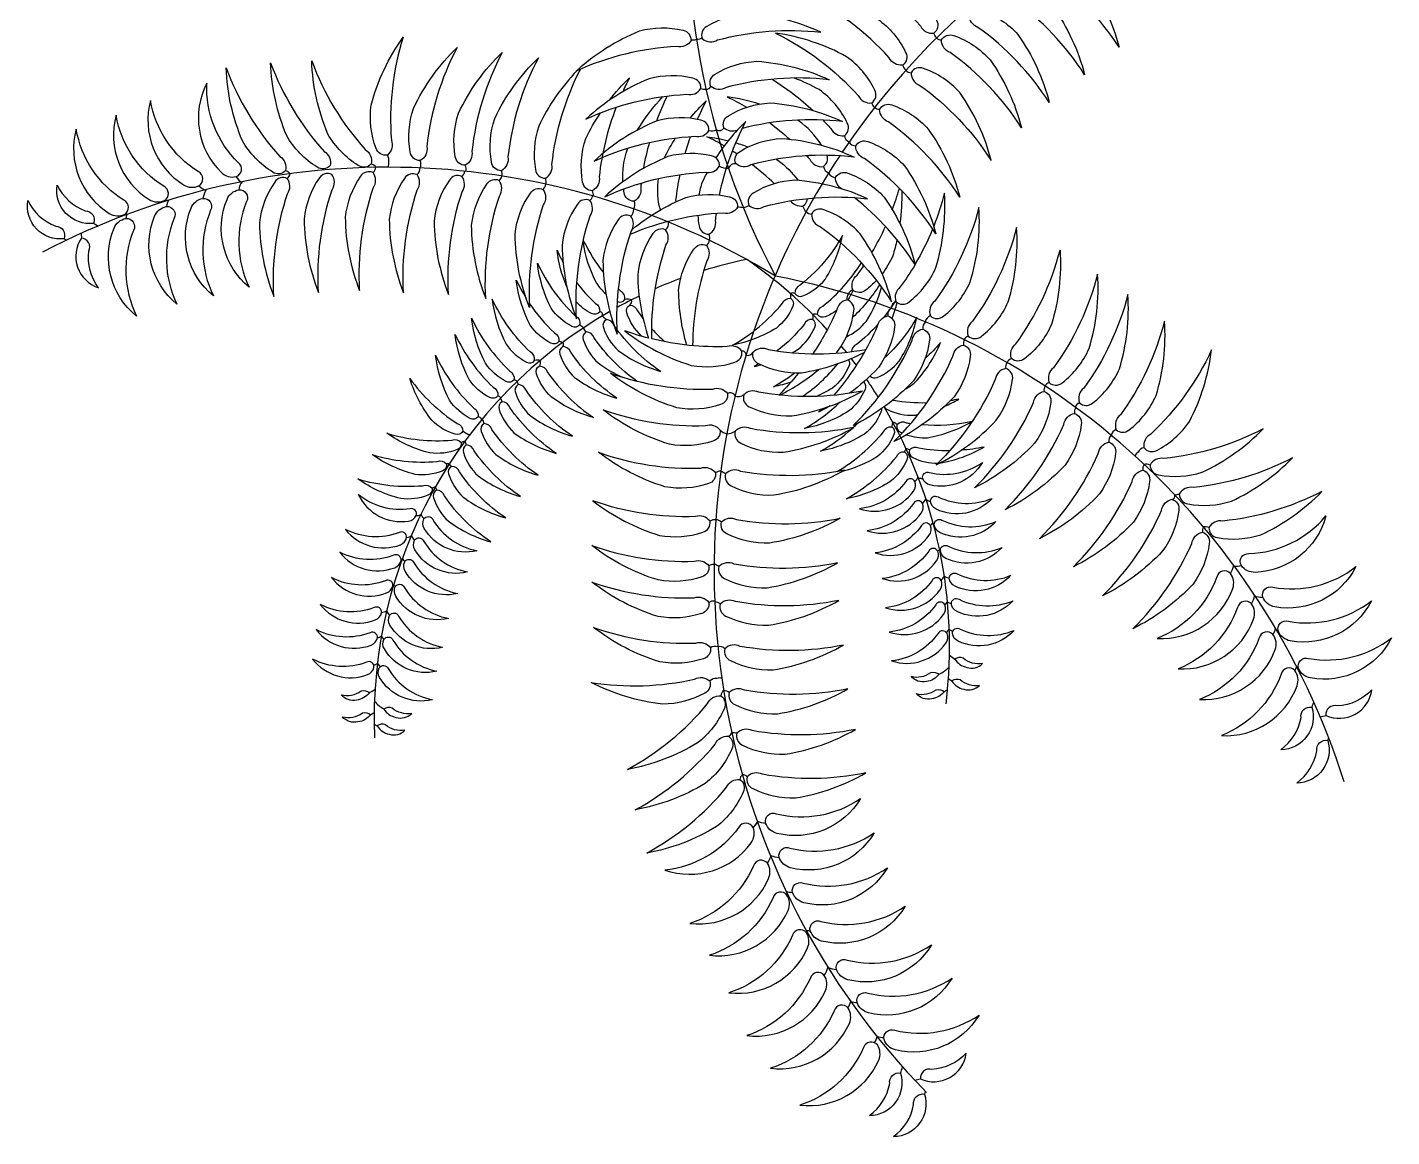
# Model space of a CAD drawing. Extents: x 2.67 to 3.81, y 5.91 to 7.35.
# Drawn here: x 2.666 to 3.809, y 5.907 to 6.836 of the extents above; entities that cross this region are included whole.
import ezdxf

# ---------------------------------------------------------------- set-up
doc = ezdxf.new("R2010")
doc.units = 0
doc.header["$MEASUREMENT"] = 0
doc.layers.add('VEGET', color=2, linetype='CONTINUOUS')
doc.layers.add('VEGET-I', color=1, linetype='CONTINUOUS')

msp = doc.modelspace()

# ---------------------------------------------------------------- linework, layer by layer
at = {"layer": 'VEGET'}
for points in [[(3.5241, 6.8965, -0.125095), (3.5546, 6.8763, -0.090715), (3.5809, 6.8193, 0.094652), (3.5211, 6.8823, -0.322363), (3.5138, 6.8929, -0.376832)], [(3.4282, 6.8418, 0.125095), (3.4046, 6.8698, 0.090715), (3.3451, 6.8896, -0.094652), (3.4144, 6.8372, 0.322363), (3.4257, 6.8311, 0.376832)], [(3.4952, 6.8735, -0.125095), (3.5257, 6.8532, -0.090715), (3.552, 6.7963, 0.094652), (3.4923, 6.8593, -0.322363), (3.4849, 6.8698, -0.376832)], [(3.3995, 6.8044, -0.322363), (3.3882, 6.8105, 0.094652), (3.3189, 6.8628, -0.090715), (3.3784, 6.843, -0.125095), (3.402, 6.815, -0.376832)], [(3.2316, 6.8264, 0.322363), (3.2444, 6.8254, -0.094652), (3.3309, 6.8319, 0.090715), (3.2702, 6.8475, 0.125095), (3.2352, 6.8367, 0.376832)], [(3.4656, 6.8503, -0.125095), (3.4961, 6.83, -0.090715), (3.5224, 6.773, 0.094652), (3.4626, 6.836, -0.322363), (3.4553, 6.8466, -0.376832)], [(3.2221, 6.8249, -0.322363), (3.2102, 6.82, 0.094652), (3.1258, 6.7993, -0.090715), (3.1788, 6.833, -0.125095), (3.2154, 6.8335, -0.376832)], [(3.3761, 6.7834, 0.125095), (3.3525, 6.8114, 0.090715), (3.293, 6.8312, -0.094652), (3.3623, 6.7788, 0.322363), (3.3736, 6.7727, 0.376832)], [(3.4424, 6.8291, -0.125095), (3.4728, 6.8088, -0.090715), (3.4991, 6.7519, 0.094652), (3.4394, 6.8149, -0.322363), (3.432, 6.8254, -0.376832)], [(2.9581, 6.7345, -0.125095), (2.954, 6.7709, -0.090715), (2.9807, 6.8277, 0.094652), (2.9709, 6.7414, -0.322363), (2.9676, 6.729, -0.376832)], [(2.9867, 6.7316, -0.125095), (2.9894, 6.7681, -0.090715), (3.026, 6.819, 0.094652), (3.0006, 6.736, -0.322363), (2.995, 6.7244, -0.376832)], [(2.9086, 6.7189, -0.125095), (2.8832, 6.7452, -0.090715), (2.8696, 6.8064, 0.094652), (2.9145, 6.7321, -0.322363), (2.9195, 6.7202, -0.376832)], [(2.9431, 6.7203, -0.125095), (2.9177, 6.7466, -0.090715), (2.9041, 6.8079, 0.094652), (2.949, 6.7336, -0.322363), (2.954, 6.7217, -0.376832)], [(3.0245, 6.7276, -0.125095), (3.0272, 6.7641, -0.090715), (3.0638, 6.815, 0.094652), (3.0384, 6.732, -0.322363), (3.0328, 6.7204, -0.376832)], [(3.0548, 6.7231, -0.125095), (3.0575, 6.7596, -0.090715), (3.0941, 6.8105, 0.094652), (3.0686, 6.7275, -0.322363), (3.0631, 6.7159, -0.376832)], [(3.2423, 6.7968, -0.125095), (3.2772, 6.8076, -0.090715), (3.338, 6.7921, 0.094652), (3.2514, 6.7855, -0.322363), (3.2386, 6.7865, -0.376832)], [(2.8714, 6.7147, -0.125095), (2.846, 6.741, -0.090715), (2.8324, 6.8022, 0.094652), (2.8773, 6.7279, -0.322363), (2.8822, 6.716, -0.376832)], [(3.2236, 6.7934, 0.125095), (3.187, 6.7929, 0.090715), (3.134, 6.7592, -0.094652), (3.2184, 6.7799, 0.322363), (3.2303, 6.7848, 0.376832)], [(3.4066, 6.798, 0.322363), (3.414, 6.7874, -0.094652), (3.4737, 6.7244, 0.090715), (3.4474, 6.7814, 0.125095), (3.417, 6.8016, 0.376832)], [(2.8162, 6.7893, 0.329965), (2.8284, 6.7144, 0.255249), (2.8407, 6.7109, 0.604197), (2.8427, 6.7226, -0.21371)], [(2.769, 6.7748, 0.329965), (2.7967, 6.7041, 0.255249), (2.8095, 6.7032, 0.604197), (2.809, 6.7151, -0.21371)], [(3.3905, 6.771, -0.125095), (3.421, 6.7507, -0.090715), (3.4473, 6.6938, 0.094652), (3.3876, 6.7568, -0.322363), (3.3802, 6.7673, -0.376832)], [(2.7401, 6.7624, 0.329965), (2.7679, 6.6917, 0.255249), (2.7806, 6.6909, 0.604197), (2.7801, 6.7028, -0.21371)], [(3.2371, 6.7496, 0.376832), (3.2304, 6.7582, 0.125095), (3.1938, 6.7577, 0.090715), (3.1409, 6.724, -0.094652), (3.2252, 6.7447, 0.322363)], [(2.7067, 6.7508, 0.329965), (2.7344, 6.6801, 0.255249), (2.7472, 6.6793, 0.604197), (2.7467, 6.6911, -0.21371)], [(3.2595, 6.7218, -0.376832), (3.2632, 6.7321, -0.125095), (3.2981, 6.7429, -0.090715), (3.3589, 6.7273, 0.094652), (3.2723, 6.7208, -0.322363)], [(3.3601, 6.7367, -0.376832), (3.3704, 6.7403, -0.125095), (3.4009, 6.7201, -0.090715), (3.4272, 6.6631, 0.094652), (3.3675, 6.7261, -0.322363)], [(3.246, 6.7196, 0.376832), (3.2393, 6.7283, 0.125095), (3.2027, 6.7277, 0.090715), (3.1498, 6.6941, -0.094652), (3.2341, 6.7147, 0.322363)], [(2.945, 6.7112, 0.125095), (2.9322, 6.6769, 0.090715), (2.9443, 6.6154, -0.094652), (2.9557, 6.7014, 0.322363), (2.9555, 6.7143, 0.376832)], [(2.7213, 6.6718, -0.501141), (2.6908, 6.7038, 0.193229), (2.7143, 6.6823, -0.523934)], [(2.8731, 6.7064, 0.125095), (2.8603, 6.6721, 0.090715), (2.8724, 6.6106, -0.094652), (2.8838, 6.6966, 0.322363), (2.8836, 6.7095, 0.376832)], [(2.9105, 6.7098, 0.125095), (2.8977, 6.6755, 0.090715), (2.9098, 6.6139, -0.094652), (2.9212, 6.7, 0.322363), (2.921, 6.7128, 0.376832)], [(2.9819, 6.7095, 0.125095), (2.9691, 6.6752, 0.090715), (2.9811, 6.6136, -0.094652), (2.9926, 6.6997, 0.322363), (2.9924, 6.7126, 0.376832)], [(3.0195, 6.708, 0.125095), (3.0067, 6.6737, 0.090715), (3.0188, 6.6122, -0.094652), (3.0302, 6.6982, 0.322363), (3.03, 6.7111, 0.376832)], [(3.0507, 6.7045, 0.125095), (3.0379, 6.6702, 0.090715), (3.05, 6.6087, -0.094652), (3.0615, 6.6947, 0.322363), (3.0612, 6.7076, 0.376832)], [(3.37, 6.6924, 0.090715), (3.3092, 6.7079, 0.125095), (3.2742, 6.6971, 0.376832), (3.2706, 6.6868, 0.322363), (3.2834, 6.6858, -0.094652)], [(2.8217, 6.611, -0.329965), (2.803, 6.6846, -0.255249), (2.8128, 6.6927, -0.604197), (2.8194, 6.6828, 0.21371)], [(2.8518, 6.6182, -0.329965), (2.8331, 6.6918, -0.255249), (2.843, 6.6999, -0.604197), (2.8495, 6.69, 0.21371)], [(2.8518, 6.6182, -0.329965), (2.8331, 6.6918, -0.255249), (2.843, 6.6999, -0.604197), (2.8495, 6.69, 0.21371)], [(3.0979, 6.7002, -0.322363), (3.0982, 6.6873, 0.094652), (3.0867, 6.6013, -0.090715), (3.0746, 6.6628, -0.125095), (3.0874, 6.6971, -0.376832)], [(3.1268, 6.6878, 0.125095), (3.114, 6.6535, 0.090715), (3.1261, 6.5919, -0.094652), (3.1375, 6.678, 0.322363), (3.1373, 6.6909, 0.376832)], [(2.6965, 6.6589, -0.501141), (2.6661, 6.6909, 0.193229), (2.6896, 6.6694, -0.523934)], [(2.7911, 6.6042, -0.329965), (2.7724, 6.6778, -0.255249), (2.7822, 6.6859, -0.604197), (2.7888, 6.676, 0.21371)], [(3.3902, 6.606, 0.090715), (3.3639, 6.663, 0.125095), (3.3334, 6.6832, 0.376832), (3.3231, 6.6796, 0.322363), (3.3305, 6.669, -0.094652)], [(3.4227, 6.5942, 0.376832), (3.4337, 6.594, 0.125095), (3.4562, 6.6228, 0.090715), (3.4634, 6.6851, -0.094652), (3.4264, 6.6066, 0.322363)], [(2.7572, 6.5941, -0.329965), (2.7384, 6.6677, -0.255249), (2.7483, 6.6759, -0.604197), (2.7548, 6.6659, 0.21371)], [(3.1716, 6.6778, 0.376832), (3.161, 6.6747, 0.125095), (3.1482, 6.6404, 0.090715), (3.1603, 6.5789, -0.094652), (3.1718, 6.6649, 0.322363)], [(3.4653, 6.5771, 0.125095), (3.4879, 6.6059, 0.090715), (3.495, 6.6683, -0.094652), (3.458, 6.5897, 0.322363), (3.4544, 6.5774, 0.376832)], [(2.7111, 6.6595, 0.501141), (2.7255, 6.6178, -0.193229), (2.7173, 6.6486, 0.523934)], [(3.3397, 6.6471), (3.3367, 6.6431, -0.056321), (3.3135, 6.6199, 0.322363), (3.3092, 6.613, 0.376832), (3.3159, 6.6111, 0.125095), (3.3344, 6.6248, 0.090715), (3.3491, 6.6615, -0.029494)], [(3.4907, 6.5586, -0.322363), (3.4944, 6.5709, 0.094652), (3.5314, 6.6494, -0.090715), (3.5242, 6.5871, -0.125095), (3.5016, 6.5583, -0.376832)], [(3.129, 6.5869, -0.376832), (3.1222, 6.5855, -0.125095), (3.1049, 6.6007, -0.090715), (3.0933, 6.6384, 0.094652), (3.1253, 6.5941, -0.322363)], [(3.5332, 6.5382, 0.125095), (3.5558, 6.567, 0.090715), (3.5629, 6.6293, -0.094652), (3.5259, 6.5507, 0.322363), (3.5222, 6.5384, 0.376832)], [(3.5586, 6.5211, 0.125095), (3.5812, 6.5499, 0.090715), (3.5883, 6.6122, -0.094652), (3.5513, 6.5337, 0.322363), (3.5477, 6.5214, 0.376832)], [(3.091, 6.5569, 0.322363), (3.0873, 6.5641, -0.094652), (3.0553, 6.6084, 0.090715), (3.067, 6.5707, 0.125095), (3.0843, 6.5555, 0.376832)], [(3.3075, 6.6024, -0.125095), (3.2936, 6.5841, -0.090715), (3.2568, 6.5697, 0.094652), (3.2987, 6.6049, -0.322363), (3.3056, 6.6091, -0.376832)], [(3.0671, 6.5393, -0.125095), (3.0497, 6.5546, -0.090715), (3.0381, 6.5923, 0.094652), (3.0701, 6.548, -0.322363), (3.0738, 6.5408, -0.376832)], [(3.1511, 6.5911, 0.376832), (3.1486, 6.5846, 0.125095), (3.161, 6.5652, 0.090715), (3.1965, 6.5478, -0.094652), (3.1576, 6.5863, 0.322363)], [(3.5893, 6.4987, 0.125095), (3.6119, 6.5275, 0.090715), (3.619, 6.5898, -0.094652), (3.582, 6.5113, 0.322363), (3.5784, 6.4989, 0.376832)], [(3.0533, 6.5258, -0.125095), (3.036, 6.5411, -0.090715), (3.0243, 6.5788, 0.094652), (3.0563, 6.5345, -0.322363), (3.0601, 6.5273, -0.376832)], [(3.4163, 6.5832, -0.376832), (3.422, 6.5738, -0.125095), (3.4085, 6.5399, -0.090715), (3.3581, 6.5024, 0.094652), (3.4075, 6.5738, -0.322363)], [(3.1122, 6.5621, 0.125095), (3.1245, 6.5426, 0.090715), (3.16, 6.5253, -0.094652), (3.1212, 6.5638, 0.322363), (3.1146, 6.5685, 0.376832)], [(3.4562, 6.5604, -0.125095), (3.4426, 6.5265, -0.090715), (3.3922, 6.489, 0.094652), (3.4416, 6.5604, -0.322363), (3.4505, 6.5698, -0.376832)], [(3.6125, 6.4816, 0.125095), (3.6399, 6.5058, 0.090715), (3.6584, 6.5657, -0.094652), (3.6076, 6.4953, 0.322363), (3.6017, 6.4839, 0.376832)], [(3.0369, 6.5084, -0.125095), (3.0196, 6.5236, -0.090715), (3.0079, 6.5614, 0.094652), (3.0399, 6.517, -0.322363), (3.0436, 6.5098, -0.376832)], [(3.095, 6.5523, -0.322363), (3.1015, 6.5475, 0.094652), (3.1404, 6.509, -0.090715), (3.1049, 6.5264, -0.125095), (3.0925, 6.5458, -0.376832)], [(3.2526, 6.5292, -0.376832), (3.2467, 6.5199, -0.125095), (3.2102, 6.5173, -0.090715), (3.1545, 6.5462, 0.094652), (3.2403, 6.533, -0.322363)], [(3.4859, 6.5502, 0.322363), (3.4771, 6.5409, -0.094652), (3.4277, 6.4695, 0.090715), (3.478, 6.5069, 0.125095), (3.4916, 6.5409, 0.376832)], [(3.0245, 6.4951, -0.125095), (3.0047, 6.5069, -0.090715), (2.9863, 6.5419, 0.094652), (3.026, 6.5042, -0.322363), (3.0309, 6.4978, -0.376832)], [(3.0748, 6.5302, 0.125095), (3.0872, 6.5108, 0.090715), (3.1227, 6.4934, -0.094652), (3.0838, 6.5319, 0.322363), (3.0773, 6.5367, 0.376832)], [(3.2663, 6.5282, 0.376832), (3.2708, 6.5182, 0.125095), (3.3066, 6.5105, 0.090715), (3.3658, 6.5313, -0.094652), (3.2789, 6.5303, 0.322363)], [(3.5237, 6.5217, -0.125095), (3.5101, 6.4877, -0.090715), (3.4598, 6.4503, 0.094652), (3.5092, 6.5217, -0.322363), (3.518, 6.531, -0.376832)], [(3.0612, 6.5159, 0.125095), (3.0736, 6.4964, 0.090715), (3.1091, 6.4791, -0.094652), (3.0702, 6.5176, 0.322363), (3.0637, 6.5223, 0.376832)], [(3.2464, 6.4986, -0.376832), (3.2404, 6.4893, -0.125095), (3.204, 6.4867, -0.090715), (3.1483, 6.5156, 0.094652), (3.2341, 6.5024, -0.322363)], [(3.5492, 6.5032, -0.125095), (3.5356, 6.4693, -0.090715), (3.4853, 6.4318, 0.094652), (3.5346, 6.5032, -0.322363), (3.5435, 6.5126, -0.376832)], [(3.0462, 6.4975, 0.125095), (3.0585, 6.4781, 0.090715), (3.094, 6.4607, -0.094652), (3.0552, 6.4992, 0.322363), (3.0486, 6.504, 0.376832)], [(3.2591, 6.4977, 0.376832), (3.2637, 6.4877, 0.125095), (3.2994, 6.48, 0.090715), (3.3586, 6.5008, -0.094652), (3.2718, 6.4998, 0.322363)], [(3.614, 6.461, 0.125095), (3.6505, 6.4633, 0.090715), (3.7017, 6.4996, -0.094652), (3.6185, 6.4748, 0.322363), (3.6069, 6.4693, 0.376832)], [(3.026, 6.4822, -0.125095), (3.0031, 6.4794, -0.090715), (2.9672, 6.4959, 0.094652), (3.0216, 6.4902, -0.322363), (3.0294, 6.4882, -0.376832)], [(3.0313, 6.4797, 0.125095), (3.0436, 6.4602, 0.090715), (3.0791, 6.4429, -0.094652), (3.0403, 6.4813, 0.322363), (3.0337, 6.4861, 0.376832)], [(3.578, 6.479, -0.125095), (3.5644, 6.4451, -0.090715), (3.5141, 6.4076, 0.094652), (3.5635, 6.479, -0.322363), (3.5723, 6.4884, -0.376832)], [(3.0136, 6.4643, -0.125095), (2.9907, 6.4615, -0.090715), (2.9548, 6.478, 0.094652), (3.0092, 6.4723, -0.322363), (3.017, 6.4703, -0.376832)], [(3.2367, 6.4537, -0.125095), (3.2002, 6.4511, -0.090715), (3.1446, 6.48, 0.094652), (3.2304, 6.4667, -0.322363), (3.2426, 6.4629, -0.376832)], [(3.403, 6.4737, -0.125095), (3.3891, 6.4554, -0.090715), (3.3523, 6.441, 0.094652), (3.3942, 6.4762, -0.322363), (3.4011, 6.4804, -0.376832)], [(3.6386, 6.4367, 0.125095), (3.6751, 6.4391, 0.090715), (3.7263, 6.4753, -0.094652), (3.6431, 6.4505, 0.322363), (3.6314, 6.445, 0.376832)], [(3.0189, 6.4618, 0.125095), (3.0312, 6.4423, 0.090715), (3.0667, 6.425, -0.094652), (3.0279, 6.4635, 0.322363), (3.0213, 6.4682, 0.376832)], [(3.2557, 6.4519, 0.125095), (3.2914, 6.4442, 0.090715), (3.3506, 6.465, -0.094652), (3.2638, 6.464, 0.322363), (3.2511, 6.4619, 0.376832)], [(3.4663, 6.4714, -0.329965), (3.4223, 6.4526, -0.255249), (3.4163, 6.458, -0.604197), (3.4219, 6.463, 0.21371)], [(3.6065, 6.4555, -0.125095), (3.5929, 6.4215, -0.090715), (3.5426, 6.3841, 0.094652), (3.5919, 6.4555, -0.322363), (3.6008, 6.4649, -0.376832)], [(3.0015, 6.444, -0.125095), (2.9787, 6.4412, -0.090715), (2.9427, 6.4577, 0.094652), (2.9971, 6.452, -0.322363), (3.005, 6.45, -0.376832)], [(3.3632, 6.4327, 0.329965), (3.4087, 6.4475, 0.255249), (3.4097, 6.4555, 0.604197), (3.4022, 6.4556, -0.21371)], [(3.3632, 6.4327, 0.329965), (3.4087, 6.4475, 0.255249), (3.4097, 6.4555, 0.604197), (3.4022, 6.4556, -0.21371)], [(2.9431, 6.4447, 0.329965), (2.9853, 6.4223, 0.255249), (2.9918, 6.4271, 0.604197), (2.9867, 6.4326, -0.21371)], [(3.0063, 6.4417, 0.125095), (3.0187, 6.4223, 0.090715), (3.0542, 6.4049, -0.094652), (3.0153, 6.4434, 0.322363), (3.0088, 6.4482, 0.376832)], [(3.3696, 6.4142, 0.329965), (3.4151, 6.4291, 0.255249), (3.4161, 6.4371, 0.604197), (3.4086, 6.4372, -0.21371)], [(3.4745, 6.4414, -0.329965), (3.4276, 6.4323, -0.255249), (3.4228, 6.4388, -0.604197), (3.4293, 6.4426, 0.21371)], [(3.631, 6.4312, -0.125095), (3.6174, 6.3973, -0.090715), (3.5671, 6.3598, 0.094652), (3.6165, 6.4312, -0.322363), (3.6253, 6.4406, -0.376832)], [(3.6633, 6.4086, 0.125095), (3.6998, 6.4109, 0.090715), (3.751, 6.4472, -0.094652), (3.6678, 6.4224, 0.322363), (3.6562, 6.4169, 0.376832)], [(3.238, 6.4222, 0.322363), (3.2257, 6.4261, -0.094652), (3.1399, 6.4393, 0.090715), (3.1956, 6.4104, 0.125095), (3.232, 6.413, 0.376832)], [(3.0426, 6.3975, -0.329965), (2.9985, 6.4161, -0.255249), (2.9982, 6.4241, -0.604197), (3.0056, 6.4236, 0.21371)], [(3.0426, 6.3975, -0.329965), (2.9985, 6.4161, -0.255249), (2.9982, 6.4241, -0.604197), (3.0056, 6.4236, 0.21371)], [(3.2476, 6.4216, -0.322363), (3.2602, 6.4237, 0.094652), (3.3471, 6.4247, -0.090715), (3.2879, 6.4039, -0.125095), (3.2521, 6.4116, -0.376832)], [(3.3763, 6.3957, 0.329965), (3.4218, 6.4105, 0.255249), (3.4228, 6.4185, 0.604197), (3.4153, 6.4186, -0.21371)], [(3.4777, 6.4219, -0.329965), (3.4307, 6.4128, -0.255249), (3.426, 6.4193, -0.604197), (3.4324, 6.4231, 0.21371)], [(3.7543, 6.4267, -0.329965), (3.6949, 6.3794, -0.255249), (3.6834, 6.3851, -0.604197), (3.6898, 6.3951, 0.21371)], [(2.9324, 6.4154, 0.329965), (2.9785, 6.4025, 0.255249), (2.9837, 6.4086, 0.604197), (2.9776, 6.4128, -0.21371)], [(3.0347, 6.3797, -0.329965), (2.9906, 6.3982, -0.255249), (2.9903, 6.4063, -0.604197), (2.9978, 6.4058, 0.21371)], [(3.6565, 6.4036, -0.125095), (3.6429, 6.3696, -0.090715), (3.5925, 6.3322, 0.094652), (3.6419, 6.4036, -0.322363), (3.6507, 6.413, -0.376832)], [(2.9276, 6.3963, 0.329965), (2.9737, 6.3833, 0.255249), (2.979, 6.3894, 0.604197), (2.9728, 6.3937, -0.21371)], [(3.2311, 6.3756, -0.125095), (3.1946, 6.373, -0.090715), (3.1389, 6.4019, 0.094652), (3.2248, 6.3887, -0.322363), (3.237, 6.3848, -0.376832)], [(3.3824, 6.3742, 0.329965), (3.4279, 6.389, 0.255249), (3.4289, 6.3971, 0.604197), (3.4214, 6.3972, -0.21371)], [(3.4828, 6.4002, -0.329965), (3.4358, 6.3911, -0.255249), (3.4311, 6.3976, -0.604197), (3.4375, 6.4014, 0.21371)], [(3.0265, 6.3617, -0.329965), (2.9824, 6.3803, -0.255249), (2.9821, 6.3883, -0.604197), (2.9895, 6.3878, 0.21371)], [(3.2501, 6.3743, 0.125095), (3.2858, 6.3665, 0.090715), (3.345, 6.3874, -0.094652), (3.2582, 6.3863, 0.322363), (3.2455, 6.3842, 0.376832)], [(3.7795, 6.3842, -0.329965), (3.7114, 6.3505, -0.255249), (3.7014, 6.3585, -0.604197), (3.7098, 6.3669, 0.21371)], [(2.9208, 6.375, 0.329965), (2.9668, 6.3621, 0.255249), (2.9721, 6.3682, 0.604197), (2.966, 6.3724, -0.21371)], [(3.231, 6.345, -0.125095), (3.1945, 6.3424, -0.090715), (3.1389, 6.3713, 0.094652), (3.2247, 6.3581, -0.322363), (3.237, 6.3542, -0.376832)], [(3.3852, 6.3497, 0.329965), (3.4307, 6.3646, 0.255249), (3.4317, 6.3726, 0.604197), (3.4242, 6.3727, -0.21371)], [(3.4903, 6.3769, -0.329965), (3.4434, 6.3678, -0.255249), (3.4386, 6.3744, -0.604197), (3.4451, 6.3781, 0.21371)], [(3.6128, 6.324, 0.329965), (3.6762, 6.3659, 0.255249), (3.6743, 6.3785, 0.604197), (3.6629, 6.3756, -0.21371)], [(3.0187, 6.3408, -0.329965), (2.9746, 6.3594, -0.255249), (2.9742, 6.3674, -0.604197), (2.9817, 6.3669, 0.21371)], [(2.9113, 6.3525, 0.329965), (2.9574, 6.3395, 0.255249), (2.9626, 6.3456, 0.604197), (2.9565, 6.3499, -0.21371)], [(3.2511, 6.3428, 0.125095), (3.2869, 6.3351, 0.090715), (3.3461, 6.3559, -0.094652), (3.2593, 6.3549, 0.322363), (3.2466, 6.3528, 0.376832)], [(3.3883, 6.3293, 0.329965), (3.4338, 6.3442, 0.255249), (3.4348, 6.3522, 0.604197), (3.4273, 6.3523, -0.21371)], [(3.492, 6.3556, -0.329965), (3.4451, 6.3465, -0.255249), (3.4403, 6.3531, -0.604197), (3.4468, 6.3568, 0.21371)], [(3.6303, 6.2985, 0.329965), (3.6937, 6.3403, 0.255249), (3.6918, 6.353, 0.604197), (3.6803, 6.35, -0.21371)], [(3.7925, 6.3556, -0.329965), (3.7244, 6.322, -0.255249), (3.7144, 6.33, -0.604197), (3.7228, 6.3384, 0.21371)], [(3.0138, 6.3166, -0.329965), (2.9697, 6.3352, -0.255249), (2.9694, 6.3433, -0.604197), (2.9769, 6.3428, 0.21371)], [(2.9078, 6.3314, 0.329965), (2.9539, 6.3184, 0.255249), (2.9592, 6.3245, 0.604197), (2.953, 6.3288, -0.21371)], [(3.009, 6.2966, -0.329965), (2.965, 6.3152, -0.255249), (2.9646, 6.3232, -0.604197), (2.9721, 6.3227, 0.21371)], [(3.2325, 6.307, -0.125095), (3.196, 6.3044, -0.090715), (3.1403, 6.3333, 0.094652), (3.2261, 6.3201, -0.322363), (3.2384, 6.3162, -0.376832)], [(3.3902, 6.3052, 0.329965), (3.4357, 6.3201, 0.255249), (3.4367, 6.3281, 0.604197), (3.4292, 6.3282, -0.21371)], [(3.493, 6.3308, -0.329965), (3.446, 6.3217, -0.255249), (3.4412, 6.3282, -0.604197), (3.4477, 6.3319, 0.21371)], [(3.6484, 6.2729, 0.329965), (3.7118, 6.3147, 0.255249), (3.7099, 6.3274, 0.604197), (3.6984, 6.3244, -0.21371)], [(3.2551, 6.3054, 0.125095), (3.2908, 6.2977, 0.090715), (3.35, 6.3185, -0.094652), (3.2632, 6.3174, 0.322363), (3.2505, 6.3154, 0.376832)], [(3.8094, 6.3246, -0.329965), (3.7414, 6.2909, -0.255249), (3.7314, 6.2989, -0.604197), (3.7397, 6.3073, 0.21371)], [(2.9049, 6.3067, 0.329965), (2.9509, 6.2937, 0.255249), (2.9562, 6.2998, 0.604197), (2.95, 6.3041, -0.21371)], [(3.4533, 6.2997, 0.28393), (3.4665, 6.3029, -0.227693), (3.4502, 6.3076, 0.226715), (3.4432, 6.3068, 0.20945)], [(3.0051, 6.2727, -0.329965), (2.961, 6.2913, -0.255249), (2.9607, 6.2993, -0.604197), (2.9682, 6.2988, 0.21371)], [(3.2337, 6.2783, -0.125095), (3.1983, 6.269, -0.090715), (3.1383, 6.2872, 0.094652), (3.2251, 6.2899, -0.322363), (3.2378, 6.2884, -0.376832)], [(3.4194, 6.2879, -0.28393), (3.4065, 6.2923, 0.227693), (3.4231, 6.2955, -0.226715), (3.43, 6.2941, -0.20945)], [(3.6667, 6.2426, 0.329965), (3.7301, 6.2844, 0.255249), (3.7282, 6.2971, 0.604197), (3.7167, 6.2941, -0.21371)], [(2.9418, 6.2724, -0.28393), (2.9289, 6.2768, 0.227693), (2.9455, 6.28, -0.226715), (2.9525, 6.2787, -0.20945)], [(3.2587, 6.2686, 0.125095), (3.2945, 6.2609, 0.090715), (3.3536, 6.2817, -0.094652), (3.2668, 6.2807, 0.322363), (3.2541, 6.2786, 0.376832)], [(3.4238, 6.2735, -0.28393), (3.4109, 6.2778, 0.227693), (3.4275, 6.281, -0.226715), (3.4344, 6.2796, -0.20945)], [(3.4507, 6.2815, 0.28393), (3.464, 6.2847, -0.227693), (3.4477, 6.2893, 0.226715), (3.4406, 6.2885, 0.20945)], [(3.7542, 6.2595, 0.501141), (3.7928, 6.281, -0.193229), (3.7639, 6.2675, 0.523934)], [(3.25, 6.2654, -0.125095), (3.2276, 6.2365, -0.090715), (3.1689, 6.2143, 0.094652), (3.236, 6.2694, -0.322363), (3.247, 6.276, -0.376832)], [(2.9429, 6.2541, -0.28393), (2.9299, 6.2584, 0.227693), (2.9466, 6.2616, -0.226715), (2.9535, 6.2603, -0.20945)], [(2.9747, 6.2579, 0.28393), (2.9879, 6.2612, -0.227693), (2.9716, 6.2657, 0.226715), (2.9645, 6.2649, 0.20945)], [(3.7425, 6.2664, -0.501141), (3.7165, 6.2308, 0.193229), (3.7334, 6.2577, -0.523934)], [(2.9691, 6.2438, 0.28393), (2.9823, 6.2471, -0.227693), (2.966, 6.2517, 0.226715), (2.959, 6.2509, 0.20945)], [(3.2651, 6.2347, 0.125095), (3.3009, 6.227, 0.090715), (3.36, 6.2478, -0.094652), (3.2732, 6.2468, 0.322363), (3.2605, 6.2447, 0.376832)], [(3.2564, 6.2315, -0.125095), (3.234, 6.2026, -0.090715), (3.1753, 6.1804, 0.094652), (3.2424, 6.2355, -0.322363), (3.2534, 6.2421, -0.376832)], [(3.7558, 6.2386, -0.501141), (3.7298, 6.2029, 0.193229), (3.7467, 6.2299, -0.523934)], [(3.2738, 6.1982, 0.125095), (3.3096, 6.1905, 0.090715), (3.3687, 6.2113, -0.094652), (3.2819, 6.2102, 0.322363), (3.2692, 6.2082, 0.376832)], [(3.2659, 6.1953, -0.125095), (3.2435, 6.1664, -0.090715), (3.1849, 6.1441, 0.094652), (3.2519, 6.1993, -0.322363), (3.263, 6.2059, -0.376832)], [(3.3642, 6.1899, -0.329965), (3.2941, 6.1607, -0.255249), (3.2846, 6.1693, -0.604197), (3.2935, 6.1772, 0.21371)], [(3.3642, 6.1899, -0.329965), (3.2941, 6.1607, -0.255249), (3.2846, 6.1693, -0.604197), (3.2935, 6.1772, 0.21371)], [(3.2, 6.1299, 0.329965), (3.2724, 6.1528, 0.255249), (3.2741, 6.1655, 0.604197), (3.2622, 6.1658, -0.21371)], [(3.3756, 6.1611, -0.329965), (3.3055, 6.1319, -0.255249), (3.296, 6.1406, -0.604197), (3.3049, 6.1484, 0.21371)], [(3.2212, 6.0853, 0.329965), (3.2871, 6.1229, 0.255249), (3.2861, 6.1357, 0.604197), (3.2744, 6.1335, -0.21371)], [(3.3867, 6.1318, -0.329965), (3.3166, 6.1026, -0.255249), (3.3072, 6.1112, -0.604197), (3.316, 6.1191, 0.21371)], [(3.2375, 6.0586, 0.329965), (3.3035, 6.0962, 0.255249), (3.3025, 6.109, 0.604197), (3.2908, 6.1067, -0.21371)], [(3.4016, 6.0997, -0.329965), (3.3315, 6.0705, -0.255249), (3.322, 6.0791, -0.604197), (3.3309, 6.087, 0.21371)], [(3.2539, 6.0271, 0.329965), (3.3198, 6.0648, 0.255249), (3.3188, 6.0775, 0.604197), (3.3071, 6.0753, -0.21371)], [(3.4236, 6.0673, -0.329965), (3.3535, 6.0381, -0.255249), (3.344, 6.0467, -0.604197), (3.3529, 6.0546, 0.21371)], [(3.2688, 5.9913, 0.329965), (3.3348, 6.029, 0.255249), (3.3338, 6.0417, 0.604197), (3.3221, 6.0395, -0.21371)], [(3.4409, 6.0395, -0.329965), (3.3708, 6.0104, -0.255249), (3.3613, 6.019, -0.604197), (3.3702, 6.0269, 0.21371)], [(3.2888, 5.9639, 0.329965), (3.3548, 6.0015, 0.255249), (3.3537, 6.0143, 0.604197), (3.3421, 6.0121, -0.21371)], [(3.4635, 6.0085, -0.329965), (3.3934, 5.9793, -0.255249), (3.3839, 5.9879, -0.604197), (3.3928, 5.9958, 0.21371)], [(3.3134, 5.933, 0.329965), (3.3794, 5.9707, 0.255249), (3.3783, 5.9834, 0.604197), (3.3667, 5.9812, -0.21371)], [(3.4143, 5.955, 0.501141), (3.4528, 5.9765, -0.193229), (3.424, 5.963, 0.523934)], [(3.3977, 5.9598, -0.501141), (3.3716, 5.9242, 0.193229), (3.3886, 5.9512, -0.523934)], [(3.4178, 5.9422, -0.501141), (3.3918, 5.9066, 0.193229), (3.4087, 5.9335, -0.523934)]]:
    msp.add_lwpolyline(points, format="xyb", close=True, dxfattribs=at)
for points in [[(3.1264, 6.7996, 0.081278), (3.0944, 6.7532, 0.125095), (3.0917, 6.7168, 0.376832), (3.1, 6.7096, 0.322363)], [(3.1, 6.7096, 0.322363), (3.1055, 6.7212, -0.09057), (3.1293, 6.8008, 0.090715)], [(3.1307, 6.8037, -0.00062), (3.131, 6.8042, 0.005072), (3.1285, 6.8017, 0.125095)], [(3.1537, 6.775, -0.036165), (3.1705, 6.7937, 0.014125), (3.1648, 6.782, -0.322363)], [(3.29, 6.7925, -0.046868), (3.3244, 6.7663, 0.322363)], [(3.3506, 6.7452, 0.376832), (3.3531, 6.7558, 0.125095), (3.3295, 6.7838, 0.032929), (3.3088, 6.7935, -0.094652)], [(3.1773, 6.75, -0.050555), (3.1985, 6.778, 0.032637)], [(3.202, 6.7784, 0.024844), (3.193, 6.7573, -0.322363)], [(3.2213, 6.7598, -0.028279), (3.2347, 6.7743, 0.018419), (3.2273, 6.7589, -0.034132)], [(3.2497, 6.7516, -0.376832), (3.2534, 6.7619, -0.125095), (3.2883, 6.7727, -0.090715), (3.3491, 6.7571, 0.091829), (3.265, 6.7513, -0.322363)], [(3.2796, 6.7717, 0.039998), (3.2524, 6.7778, -0.019949), (3.2686, 6.769, 0.322363)], [(3.1312, 6.7063, -0.125095), (3.1339, 6.7428, -0.035555), (3.1461, 6.7643, 0.014125)], [(3.1593, 6.769, 0.065166), (3.1451, 6.7107, -0.322363), (3.1395, 6.6991, -0.376832), (3.1312, 6.7063, -0.125095)], [(3.2681, 6.7572, 0.057026), (3.2428, 6.7267, 0.037495)], [(3.2459, 6.6955, -0.071224), (3.2681, 6.7572, 0.090715)], [(3.2607, 6.7497, -0.27269), (3.2497, 6.7516, -0.376832)], [(3.2881, 6.756, -0.023382), (3.3048, 6.7423, 0.322363)], [(3.3315, 6.7373, 0.096903), (3.312, 6.758, 0.000925), (3.3114, 6.7583, -0.019949)], [(3.3326, 6.7584, -0.010562), (3.3393, 6.7513, 0.322363), (3.3506, 6.7452, 0.376832)], [(3.1872, 6.7395, 0.024139), (3.1821, 6.7178, -0.322363)], [(3.1996, 6.7264, -0.027884), (3.2092, 6.7433, 0.018419)], [(3.2215, 6.7444, 0.016275), (3.2169, 6.7301, -0.034132)], [(3.2354, 6.7444, -0.026063), (3.2532, 6.741, -0.125095)], [(3.2498, 6.7367, 0.01775), (3.2354, 6.7444, -0.090715)], [(3.2595, 6.7393, -0.01594), (3.2701, 6.7358, -0.125095)], [(3.165, 6.7066, -0.093648), (3.1687, 6.7339, -0.001291), (3.1691, 6.7348, 0.032637)], [(3.2606, 6.7299, 0.004986), (3.2568, 6.7324, -0.090715)], [(3.2934, 6.7254, -0.002392), (3.2949, 6.7247, -0.081141), (3.3118, 6.7077, -0.376832)], [(3.319, 6.7284, -0.004297), (3.3217, 6.7255, 0.322363), (3.333, 6.7193, 0.376832)], [(3.333, 6.7193, 0.330777), (3.336, 6.7288, 0.125095)], [(3.2356, 6.7145, 0.013138), (3.2314, 6.7063, 0.037495), (3.2287, 6.6955, 0.376832)], [(3.292, 6.705, 0.026713), (3.2732, 6.721, -0.090715)], [(3.3432, 6.7102, -0.376832), (3.3535, 6.7139, -0.125095), (3.384, 6.6936, -0.089276), (3.41, 6.6376, 0.083229)], [(3.1803, 6.7055, 0.003958), (3.1799, 6.7019, -0.322363), (3.1743, 6.6903, -0.376832)], [(3.1968, 6.6832, -0.118752), (3.1954, 6.6868, -0.076077), (3.1948, 6.7093, -0.090715)], [(3.2126, 6.7126, 0.023363), (3.2092, 6.6913, -0.034132), (3.2094, 6.6898, -0.376832)], [(3.3487, 6.7005, -0.271543), (3.3432, 6.7102, -0.376832)], [(3.1743, 6.6903, -0.376832), (3.166, 6.6975, -0.010646), (3.1655, 6.7006, -0.090715)], [(3.1728, 6.6667, -0.075533), (3.2178, 6.6934, -0.125095), (3.2544, 6.694, -0.376832), (3.2611, 6.6853, -0.322363), (3.2492, 6.6804, 0.087353), (3.171, 6.6625, -0.090715)], [(3.3194, 6.6926, -0.236975), (3.3159, 6.686, -0.281228), (3.3055, 6.6907, 0.046263)], [(3.4099, 6.6373, 0.082371), (3.3589, 6.6934, -0.322363)], [(3.3908, 6.6831, 0.020481), (3.3968, 6.7011, -0.090715)], [(3.3938, 6.6062, 0.376832), (3.4048, 6.6059, 0.125095), (3.4273, 6.6347, 0.090715), (3.4345, 6.697, -0.03151), (3.4255, 6.6693, 0.322363)], [(3.3987, 6.6991, -0.039477), (3.3971, 6.6717, -0.058922)], [(3.2278, 6.6783, 0.028825), (3.2288, 6.6698, 0.376832), (3.237, 6.6626, 0.322363), (3.2426, 6.6742, -0.006333), (3.2433, 6.68, 0.090715)], [(3.3737, 6.6473, 0.026703), (3.3851, 6.6692, -0.090715)], [(3.1486, 6.6308, -0.054596), (3.1318, 6.6578, 0.090715)], [(3.2008, 6.6663, 0.376832), (3.1902, 6.6632, 0.125095), (3.1774, 6.6289, 0.078045), (3.1865, 6.5756, -0.094652)], [(3.1892, 6.575, -0.086404), (3.201, 6.6534, 0.322363), (3.2008, 6.6663, 0.376832)], [(3.3947, 6.6581, -0.02014), (3.3912, 6.6445, -0.058922), (3.3823, 6.6295, -0.376832)], [(3.4246, 6.6671, -0.035544), (3.41, 6.6376, 0.322363)], [(3.118, 6.6186, -0.072342), (3.1098, 6.6492, 0.018744), (3.1147, 6.6394, -0.322363)], [(3.1314, 6.6562, 0.083117), (3.1427, 6.6217, 0.065721), (3.1508, 6.6126, 0.376832)], [(3.2185, 6.5698, -0.067167), (3.2117, 6.6159, -0.125095), (3.2245, 6.6502, -0.376832), (3.235, 6.6532, -0.322363), (3.2352, 6.6404, 0.078367), (3.2234, 6.5693, -0.090715)], [(3.3282, 6.5955, -0.322363), (3.3325, 6.6024, 0.084034), (3.3649, 6.6387, -0.022253)], [(3.3775, 6.6239, -0.040598), (3.3686, 6.6158, -0.376832), (3.3577, 6.616, -0.322363), (3.3613, 6.6283, 0.010632), (3.367, 6.6364, -0.090715)], [(3.3664, 6.637, -0.006072), (3.3657, 6.6345, -0.125095)], [(3.4099, 6.6373, -0.024382), (3.3975, 6.6185, 0.322363), (3.3938, 6.6062, 0.376832)], [(3.1046, 6.5714, -0.125095), (3.0873, 6.5866, -0.090715), (3.0756, 6.6243, 0.029494), (3.0838, 6.6092, -0.322363)], [(3.3838, 6.626, 0.001071), (3.3838, 6.6264, -0.000564), (3.3837, 6.6262, 0.322363)], [(3.1263, 6.6219, 0.03959), (3.1418, 6.6048, -0.322363), (3.1455, 6.5976, -0.376832)], [(3.1604, 6.6063, 0.351067), (3.1667, 6.6079, 0.322363), (3.163, 6.6151, -0.004124), (3.1613, 6.6168, 0.090715)], [(3.3523, 6.5768, 0.114943), (3.3691, 6.5898, 0.071247), (3.3818, 6.6182, -0.000564)], [(3.3581, 6.6157, -0.021414), (3.3534, 6.6075, -0.125095)], [(3.3802, 6.6204, -0.060835), (3.3577, 6.5931, 0.322363)], [(3.0865, 6.605, 0.056321), (3.1076, 6.58, -0.322363), (3.1113, 6.5728, -0.376832), (3.1046, 6.5714, -0.125095)], [(3.1455, 6.5976, -0.376832), (3.1387, 6.5962, -0.087929), (3.1257, 6.606, -0.090715)], [(3.1809, 6.5771, -0.000959), (3.1806, 6.5774, -0.125095), (3.1682, 6.5968, -0.376832), (3.1707, 6.6033, -0.322363), (3.1772, 6.5985, 0.013524), (3.1818, 6.5922, -0.090715)], [(3.3437, 6.563, 0.002616), (3.345, 6.5644, 0.125095), (3.3586, 6.5983, 0.376832), (3.3529, 6.6077, 0.322363), (3.344, 6.5983, -0.044319), (3.3242, 6.5625, 0.090715)], [(3.3936, 6.607, -0.029365), (3.3837, 6.5931, 0.288817)], [(3.3905, 6.5922, 0.031593), (3.3949, 6.6053, -0.039014)], [(3.3239, 6.5913, 0.322363), (3.3169, 6.5871, -0.054418), (3.2944, 6.5649, 0.013026)], [(3.3069, 6.5634, 0.013024), (3.3118, 6.5663, 0.125095), (3.3258, 6.5846, 0.376832), (3.3239, 6.5913, 0.322363)], [(3.3441, 6.5987, -0.057045), (3.3348, 6.5936, -0.376832), (3.3282, 6.5955, -0.322363)], [(3.387, 6.5943, -0.376832), (3.3927, 6.585, -0.125095), (3.3791, 6.551, -0.046684), (3.3549, 6.5294, 0.004432)], [(3.3674, 6.5637, 0.025768), (3.3782, 6.585, -0.322363), (3.387, 6.5943, -0.376832)], [(3.3781, 6.5427, 0.125095), (3.3966, 6.5564, 0.090715), (3.4114, 6.5931, -0.075865), (3.384, 6.5587, 0.322363)], [(3.1342, 6.5808, 0.376832), (3.1318, 6.5743, 0.125095), (3.1441, 6.5549, 0.05444), (3.1647, 6.5429, -0.094652)], [(3.1766, 6.5396, -0.088249), (3.1408, 6.576, 0.322363), (3.1342, 6.5808, 0.376832)], [(3.1865, 6.5756, -0.022526), (3.1666, 6.5817, 0.090715)], [(3.1666, 6.5817, 0.090715), (3.2223, 6.5528, 0.125095), (3.2587, 6.5554, 0.376832), (3.2647, 6.5647, 0.322363), (3.2524, 6.5685, -0.06895), (3.1892, 6.575, 0.090715)], [(3.1892, 6.5834, 0.026186), (3.2, 6.5726, -0.090715)], [(3.3787, 6.5872, -0.042306), (3.3609, 6.5703, 0.288817), (3.3566, 6.5643, 0.376832)], [(3.3674, 6.5637, -0.08032), (3.3146, 6.5463, -0.125095), (3.2788, 6.554, -0.376832), (3.2742, 6.564, -0.322363), (3.2869, 6.5661, 0.0892), (3.3688, 6.5662, -0.090715)], [(3.4016, 6.5329, 0.054763), (3.41, 6.5386, 0.090715), (3.4312, 6.5719, -0.031863), (3.4183, 6.5586, 0.322363)], [(3.2787, 6.5541, -0.007325), (3.275, 6.5519, 0.013026), (3.2806, 6.5532, 0.125095)], [(3.3154, 6.5267, 0.069658), (3.3452, 6.5541, -0.322363)], [(3.3421, 6.5278, 0.047564), (3.3674, 6.5637, -0.322363)], [(3.354, 6.5574, -0.271105), (3.3545, 6.5522, -0.125095)], [(3.3059, 6.5388, -0.034332), (3.2913, 6.5349, 0.035768), (3.3087, 6.5463, -0.322363)], [(3.3122, 6.5463, -0.026687), (3.2957, 6.5279, 0.090715)], [(3.2965, 6.5279, 0.055898), (3.329, 6.5492, 0.125095)], [(3.3545, 6.5522, -0.125095), (3.3406, 6.5338, -0.03419), (3.3273, 6.5268, 0.09347)], [(3.3721, 6.5439, 0.322738), (3.3781, 6.5427, 0.125095)], [(3.368, 6.5327, -0.125095), (3.354, 6.5143, -0.090715), (3.3172, 6.4999, 0.064332), (3.3472, 6.5222, -0.322363)], [(3.3666, 6.5389, -0.337793), (3.368, 6.5327, -0.125095)], [(3.4196, 6.5213, -0.047778), (3.3918, 6.5233, 0.028883), (3.3911, 6.5236, 0.376832)], [(3.4346, 6.5185, 0.030427), (3.4465, 6.5245, -0.012456), (3.4394, 6.5232, 0.028883)], [(3.3386, 6.5188, -0.015955), (3.3288, 6.5135, 0.004432), (3.3317, 6.5165, -0.322363)], [(3.3813, 6.5136, -0.125095), (3.3674, 6.4952, -0.090715), (3.3306, 6.4809, 0.056642), (3.3573, 6.5001, -0.322363)], [(3.3818, 6.5165, -0.14357), (3.3813, 6.5136, -0.125095)], [(3.3842, 6.5182, 0.181876), (3.3868, 6.5157, 0.125095)], [(3.3868, 6.5157, 0.125095), (3.4094, 6.511, 0.006901), (3.4124, 6.5116, -0.012456)], [(3.3446, 6.4639, 0.088279), (3.3834, 6.4972, -0.322363), (3.3903, 6.5014, -0.376832), (3.3922, 6.4948, -0.125095)], [(3.358, 6.5007, 0.008944), (3.3618, 6.5043, -0.322363)], [(3.4061, 6.5039, -0.005911), (3.4027, 6.5045, 0.322363), (3.3947, 6.5031, 0.376832), (3.3977, 6.4968, 0.125095)], [(3.3977, 6.4968, 0.008789), (3.3992, 6.4961, 0.090715)], [(3.4028, 6.4947, 0.095071), (3.4202, 6.4922, 0.090715), (3.4574, 6.5057, -0.072336), (3.4155, 6.5029, 0.322363)], [(3.3922, 6.4948, -0.125095), (3.3783, 6.4764, -0.075579), (3.3479, 6.4635, 0.094652)], [(3.4388, 6.4812, -0.044464), (3.413, 6.4833, 0.322363), (3.4051, 6.4819, 0.376832), (3.408, 6.4756, 0.125095)], [(3.408, 6.4756, 0.117417), (3.4292, 6.4709, 0.090715)], [(3.4307, 6.471, 0.090409), (3.4677, 6.4844, -0.033211), (3.4486, 6.4817, 0.322363)]]:
    msp.add_lwpolyline(points, format="xyb", dxfattribs=at)
for centre, start, end in [((3.2466, 6.4569), 86.9579, 123.7093), ((3.2463, 6.4565), 48.2316, 84.983), ((3.242, 6.4163), 82.7452, 123.7093), ((3.2428, 6.4162), 48.2316, 89.1957)]:
    msp.add_arc(centre, 0.00719, start, end, dxfattribs=at)
at = {"layer": 'VEGET-I'}
for centre, radius, start, end in [((3.8439, 6.9214), 0.6245, 138.9762, 208.0633), ((3.8672, 6.3832), 0.6245, 98.1002, 146.0996), ((3.4327, 6.8324), 0.00719, 190.463, 227.0861), ((3.224, 6.8326), 0.00719, 254.4415, 292.5317), ((3.2273, 6.8332), 0.00719, 265.5284, 303.4918), ((3.4325, 6.8326), 0.00719, 229.3176, 265.9407), ((3.4066, 6.8057), 0.00719, 190.463, 231.4271), ((3.4072, 6.8051), 0.00719, 224.9766, 265.9407), ((3.2346, 6.798), 0.0139, 251.9595, 270.5498), ((3.2349, 6.7881), 0.00406, 266.9827, 336.3253), ((3.3807, 6.774), 0.00719, 190.463, 227.2144), ((3.3807, 6.7745), 0.00719, 229.1893, 265.9407), ((3.2394, 6.7579), 0.00865, 254.6291, 297.2852), ((3.2457, 6.7546), 0.00501, 241.5325, 322.4701), ((3.3577, 6.7465), 0.00719, 190.463, 244.2468), ((3.3606, 6.7438), 0.00719, 212.157, 265.9407), ((2.9617, 6.7248), 0.00719, 344.7448, 35.9854), ((3.8672, 6.3832), 0.6245, 146.4533, 157.2351), ((2.9679, 6.0943), 0.6245, 58.6476, 117.6014), ((2.8802, 6.7091), 0.00719, 36.3963, 73.6021), ((2.9519, 6.7148), 0.00719, 32.638, 73.6021), ((2.9509, 6.7198), 0.00719, 309.942, 350.9061), ((2.9616, 6.7214), 0.00719, 338.6642, 11.7482), ((2.9878, 6.7181), 0.00719, 309.942, 1.1825), ((2.9885, 6.7213), 0.00719, 334.1792, 25.4197), ((3.0254, 6.7166), 0.00719, 309.942, 350.9061), ((3.0263, 6.7173), 0.00719, 344.4556, 25.4197), ((3.0566, 6.7128), 0.00719, 348.7966, 25.4197), ((3.2516, 6.7288), 0.0108, 238.5421, 279.581), ((3.259, 6.7157), 0.0061, 85.0695, 155.8281), ((3.3401, 6.7207), 0.00719, 190.463, 248.0139), ((3.3437, 6.7174), 0.00719, 208.3898, 265.9407), ((2.8238, 6.7183), 0.0208, 226.4238, 246.6296), ((2.8238, 6.7183), 0.0208, 226.4238, 246.6296), ((2.8579, 6.7226), 0.0208, 214.2536, 234.4594), ((2.8579, 6.7226), 0.0208, 214.2536, 230.4747), ((2.8634, 6.696), 0.0208, 149.0847, 169.2905), ((2.8634, 6.696), 0.0208, 149.0847, 169.2905), ((2.879, 6.715), 0.00719, 309.942, 347.1479), ((3.0566, 6.7131), 0.00719, 309.942, 346.5651), ((3.0933, 6.7057), 0.00719, 309.942, 350.9061), ((3.0935, 6.7065), 0.00719, 344.4556, 25.4197), ((2.8027, 6.6821), 0.0208, 154.2944, 169.2905), ((2.8027, 6.6821), 0.0208, 154.2944, 169.2905), ((2.8333, 6.6889), 0.0208, 149.0847, 169.2905), ((2.8333, 6.6889), 0.0208, 149.0847, 169.2905), ((3.1327, 6.6964), 0.00719, 309.942, 346.6934), ((3.133, 6.696), 0.00719, 348.6683, 25.4197), ((2.795, 6.706), 0.0208, 226.4238, 228.939), ((2.795, 6.706), 0.0208, 226.4238, 228.939), ((3.1669, 6.6833), 0.00719, 309.942, 3.7258), ((3.1678, 6.6872), 0.00719, 331.636, 25.4197), ((3.2609, 6.6639), 0.0214, 76.3434, 89.6525), ((3.2065, 6.819), 0.1469, 293.9038, 295.8645), ((3.323, 6.6873), 0.00719, 190.463, 231.4271), ((3.3236, 6.6867), 0.00719, 224.9766, 265.9407), ((2.7492, 6.7151), 0.0515, 237.1328, 241.9528), ((2.7615, 6.6943), 0.0208, 226.4238, 228.6255), ((2.7687, 6.672), 0.0208, 159.4709, 169.2905), ((2.7687, 6.672), 0.0208, 159.4709, 169.2905), ((3.1961, 6.6718), 0.00719, 309.942, 7.4929), ((3.1972, 6.6766), 0.00719, 327.8688, 334.6182), ((2.7245, 6.7022), 0.0515, 237.1328, 239.6679), ((2.7624, 6.6644), 0.0515, 181.0025, 185.3928), ((3.2304, 6.6588), 0.00719, 309.942, 350.9061), ((3.2306, 6.6595), 0.00719, 344.4556, 25.4197), ((3.3499, 6.2566), 0.3935, 101.9036, 107.3303), ((3.0453, 6.3177), 0.3935, 42.3072, 55.4091), ((3.3499, 6.2566), 0.3935, 110.2935, 113.6458), ((3.8659, 6.3803), 0.6245, 156.9372, 224.3686), ((3.1746, 6.0144), 0.6245, 17.6556, 79.085), ((3.2884, 6.6113), 0.0174, 352.6913, 4.5809), ((3.3077, 6.6103), 0.00315, 61.2988, 130.3251), ((3.36, 6.6087), 0.00719, 146.8265, 187.7906), ((3.3604, 6.6094), 0.00719, 112.3129, 153.277), ((3.3499, 6.2566), 0.3935, 115.8007, 118.8305), ((3.1692, 6.5994), 0.00888, 69.5557, 106.2537), ((3.1676, 6.607), 0.00476, 309.8803, 8.9402), ((3.3941, 6.5953), 0.00719, 130.2397, 187.7906), ((3.3966, 6.5995), 0.00719, 112.3129, 169.8638), ((3.3499, 6.2566), 0.3935, 119.8422, 182.3076), ((3.1456, 6.5952), 0.00239, 332.9805, 92.9009), ((3.2037, 6.6517), 0.0803, 225.8424, 229.0908), ((3.3201, 6.5935), 0.00441, 329.6291, 25.6896), ((3.3263, 6.5866), 0.00909, 78.4362, 104.7356), ((3.4235, 6.5841), 0.00719, 134.0068, 187.7906), ((3.4254, 6.5876), 0.00719, 112.3129, 166.0966), ((3.1446, 6.6036), 0.0229, 226.959, 237.2614), ((3.136, 6.5841), 0.0038, 176.2938, 241.6321), ((3.4571, 6.5707), 0.00719, 112.3129, 149.0643), ((3.1103, 6.5607), 0.0122, 68.7289, 84.9426), ((3.1125, 6.5703), 0.00276, 320.43, 38.1683), ((3.0453, 6.3177), 0.3935, 38.722, 39.6947), ((3.4576, 6.5708), 0.00719, 151.0392, 187.7906), ((3.093, 6.542), 0.0151, 80.1877, 97.5365), ((3.091, 6.5551), 0.00487, 324.4755, 20.2215), ((3.2652, 6.5617), 0.00299, 351.2783, 100.6852), ((3.2694, 6.5666), 0.00549, 256.7132, 331.3471), ((3.0453, 6.3177), 0.3935, 36.7002, 37.7391), ((3.493, 6.5512), 0.00719, 146.8265, 187.7906), ((3.4934, 6.5519), 0.00719, 112.3129, 153.277), ((3.0729, 6.5363), 0.00453, 41.6705, 78.2936), ((3.0728, 6.5365), 0.00453, 2.8158, 39.439), ((3.0453, 6.3177), 0.3935, 31.9799, 34.6097), ((3.5251, 6.532), 0.00719, 151.1675, 187.7906), ((3.525, 6.5318), 0.00719, 112.3129, 148.936), ((3.0591, 6.5228), 0.00453, 37.3295, 78.2936), ((3.0591, 6.5221), 0.00453, 2.8158, 43.78), ((3.2549, 6.5255), 0.00434, 22.5901, 121.1697), ((3.2615, 6.5351), 0.0084, 251.9558, 304.745), ((3.5504, 6.5147), 0.00719, 112.3129, 153.277), ((3.0427, 6.5054), 0.00453, 27.053, 78.2936), ((3.0453, 6.3177), 0.3935, 352.9436, 30.6207), ((3.5506, 6.5136), 0.00719, 146.8265, 187.7906), ((3.0495, 6.5235), 0.0317, 234.1534, 245.8754), ((3.0441, 6.5038), 0.00453, 2.8158, 54.0564), ((3.2582, 6.5129), 0.0186, 230.5891, 250.8447), ((3.2517, 6.5085), 0.0131, 271.6721, 304.4808), ((3.4105, 6.4972), 0.0206, 157.9811, 168.3439), ((3.3913, 6.501), 0.00402, 32.0435, 89.5695), ((3.5811, 6.4923), 0.00719, 112.3129, 163.5534), ((3.0321, 6.4845), 0.00453, 85.5119, 126.476), ((3.0292, 6.4859), 0.00453, 2.8158, 43.78), ((3.5794, 6.4894), 0.00719, 136.5501, 187.7906), ((3.4056, 6.4798), 0.00453, 135.2295, 172.4354), ((3.4021, 6.4785), 0.00453, 48.7752, 85.9811), ((3.601, 6.4743), 0.00719, 125.9844, 159.0684), ((3.6032, 6.4768), 0.00719, 101.7472, 152.9878), ((3.0179, 6.459), 0.0113, 82.0556, 94.4415), ((3.0224, 6.4711), 0.00304, 197.1459, 250.0093), ((3.6079, 6.4658), 0.00719, 146.8265, 187.7906), ((3.6037, 6.4628), 0.00719, 64.1305, 105.0946), ((3.0077, 6.4463), 0.00453, 89.2701, 126.476), ((3.0043, 6.448), 0.00453, 2.8158, 40.0217), ((3.4008, 6.4651), 0.0131, 313.0869, 333.2927), ((3.4008, 6.4651), 0.0131, 313.0869, 333.2927), ((3.4167, 6.4711), 0.0131, 247.918, 268.1238), ((3.4167, 6.4711), 0.0131, 251.9027, 268.1238), ((3.4071, 6.4467), 0.0131, 313.0869, 333.2927), ((3.4071, 6.4467), 0.0131, 313.0869, 333.2927), ((3.426, 6.4515), 0.0131, 235.7478, 255.9536), ((3.426, 6.4515), 0.0131, 235.7478, 255.9536), ((3.6246, 6.4436), 0.00313, 284.2418, 11.3386), ((3.6179, 6.5013), 0.0579, 279.6868, 283.5429), ((3.0079, 6.4329), 0.0131, 201.9586, 222.1644), ((3.0079, 6.4329), 0.0131, 201.9586, 222.1644), ((2.9924, 6.4402), 0.0131, 267.1275, 283.3485), ((3.4138, 6.4281), 0.0131, 313.0869, 328.083), ((3.4138, 6.4281), 0.0131, 313.0869, 328.083), ((3.4291, 6.432), 0.0131, 253.4384, 255.9536), ((3.4291, 6.432), 0.0131, 253.4384, 255.9536), ((3.6579, 6.4139), 0.00719, 150.5847, 187.7906), ((3.653, 6.4104), 0.00719, 64.1305, 101.3363), ((2.9816, 6.4215), 0.0131, 279.2977, 299.5035), ((2.9816, 6.4215), 0.0131, 279.2977, 299.5035), ((3, 6.4151), 0.0131, 201.9586, 222.1644), ((3, 6.4151), 0.0131, 201.9586, 222.1644), ((3.4199, 6.4066), 0.0131, 313.0869, 322.9065), ((3.4199, 6.4066), 0.0131, 313.0869, 322.9065), ((3.4342, 6.4103), 0.0131, 253.7519, 255.9536), ((2.9769, 6.4023), 0.0131, 279.2977, 281.8128), ((2.9769, 6.4023), 0.0131, 279.2977, 281.8128), ((2.9918, 6.3971), 0.0131, 207.1683, 222.1644), ((2.9918, 6.3971), 0.0131, 207.1683, 222.1644), ((3.241, 6.3788), 0.00719, 87.0862, 123.7093), ((3.2407, 6.3789), 0.00719, 48.2316, 84.8547), ((3.6566, 6.3894), 0.0208, 328.4421, 348.6479), ((3.6566, 6.3894), 0.0208, 328.4421, 348.6479), ((3.6786, 6.4053), 0.0208, 265.2824, 283.479), ((3.6786, 6.4053), 0.0208, 267.2579, 283.479), ((3.4227, 6.3821), 0.0131, 313.0869, 333.2927), ((3.4418, 6.3871), 0.0131, 235.7478, 255.9536), ((2.97, 6.3811), 0.0131, 279.2977, 281.4994), ((2.9839, 6.3762), 0.0131, 212.3447, 222.1644), ((2.9839, 6.3762), 0.0131, 212.3447, 222.1644), ((3.6741, 6.3639), 0.0208, 328.4421, 348.6479), ((3.6741, 6.3639), 0.0208, 328.4421, 348.6479), ((3.7009, 6.3793), 0.0208, 251.103, 271.3088), ((3.7009, 6.3793), 0.0208, 251.103, 271.3088), ((3.2409, 6.3482), 0.00719, 82.7452, 123.7093), ((3.2418, 6.3474), 0.00719, 48.2316, 89.1957), ((3.4258, 6.3617), 0.0131, 313.0869, 328.083), ((3.4443, 6.3656), 0.0131, 235.7478, 252.1973), ((2.9605, 6.3586), 0.0131, 279.2977, 299.5035), ((2.9791, 6.3521), 0.0131, 201.9586, 222.1644), ((2.9562, 6.3374), 0.0131, 283.0539, 299.5035), ((2.9743, 6.332), 0.0131, 207.1683, 222.1644), ((3.4272, 6.3387), 0.0131, 312.3789, 328.083), ((3.4457, 6.3426), 0.0131, 235.7478, 251.7707), ((3.6922, 6.3382), 0.0208, 328.4421, 343.4382), ((3.6922, 6.3382), 0.0208, 328.4421, 343.4382), ((3.714, 6.3507), 0.0208, 268.7936, 271.3088), ((3.714, 6.3507), 0.0208, 268.7936, 271.3088), ((3.2424, 6.3102), 0.00719, 72.4688, 123.7093), ((3.2457, 6.31), 0.00719, 48.2316, 99.4721), ((2.9529, 6.3145), 0.0131, 283.4805, 299.5035), ((2.971, 6.3091), 0.0131, 207.1683, 222.8723), ((3.4586, 6.333), 0.0304, 229.1817, 239.5578), ((3.2462, 6.2837), 0.00719, 76.9538, 110.0378), ((3.417, 6.3215), 0.0304, 295.4161, 314.7714), ((3.7105, 6.308), 0.0208, 328.4421, 338.2617), ((3.7105, 6.308), 0.0208, 328.4421, 338.2617), ((3.7309, 6.3197), 0.0208, 269.1071, 271.3088), ((2.9393, 6.306), 0.0304, 295.6935, 306.0695), ((3.2429, 6.2833), 0.00719, 83.0344, 134.275), ((3.2542, 6.275), 0.00719, 130.9276, 171.8918), ((3.2494, 6.2732), 0.00719, 48.2316, 89.1957), ((3.4214, 6.3071), 0.0304, 295.4161, 301.1026), ((3.456, 6.3148), 0.0304, 233.2447, 239.5578), ((2.9798, 6.2912), 0.0304, 220.4798, 239.8351), ((3.695, 6.2863), 0.0515, 337.3727, 342.4419), ((2.9403, 6.2877), 0.0304, 295.6935, 302.0065), ((3.7403, 6.3091), 0.0515, 280.2152, 285.6327), ((2.9742, 6.2771), 0.0304, 234.1487, 239.8351), ((3.2503, 6.2477), 0.00647, 299.4952, 335.9651), ((3.2387, 6.0319), 0.2139, 84.1498, 85.3267), ((3.7083, 6.2584), 0.0515, 337.3727, 339.9078), ((3.2701, 6.2048), 0.00719, 134.6859, 171.8918), ((3.2644, 6.2028), 0.00719, 48.2316, 85.4375), ((3.26, 6.1808), 0.0208, 312.5432, 332.749), ((3.26, 6.1808), 0.0208, 312.5432, 328.7643), ((3.2855, 6.1901), 0.0208, 247.3743, 267.5801), ((3.2855, 6.1901), 0.0208, 247.3743, 267.5801), ((3.2691, 6.1477), 0.0208, 324.7134, 344.9192), ((3.2691, 6.1477), 0.0208, 324.7134, 344.9192), ((3.2969, 6.1613), 0.0208, 247.3743, 267.5801), ((3.2969, 6.1613), 0.0208, 247.3743, 267.5801), ((3.308, 6.132), 0.0208, 252.584, 267.5801), ((3.308, 6.132), 0.0208, 252.584, 267.5801), ((3.2855, 6.121), 0.0208, 324.7134, 327.2286), ((3.2855, 6.121), 0.0208, 324.7134, 327.2286), ((3.3229, 6.0999), 0.0208, 257.7605, 267.5801), ((3.3229, 6.0999), 0.0208, 257.7605, 267.5801), ((3.3018, 6.0896), 0.0208, 324.7134, 326.9151), ((3.3168, 6.0537), 0.0208, 324.7134, 344.9192), ((3.3449, 6.0675), 0.0208, 247.3743, 267.5801), ((3.3359, 6.0253), 0.0208, 328.4697, 344.9192), ((3.3622, 6.0397), 0.0208, 252.584, 267.5801), ((3.3581, 5.9961), 0.0208, 328.8963, 344.9192), ((3.3844, 6.0105), 0.0208, 252.584, 268.2881), ((3.3501, 5.9797), 0.0515, 337.3727, 343.3668), ((3.4004, 6.0046), 0.0515, 280.2152, 285.6327), ((3.3703, 5.962), 0.0515, 337.3727, 339.9078)]:
    msp.add_arc(centre, radius, start, end, dxfattribs=at)

doc.saveas('drawing.dxf')
